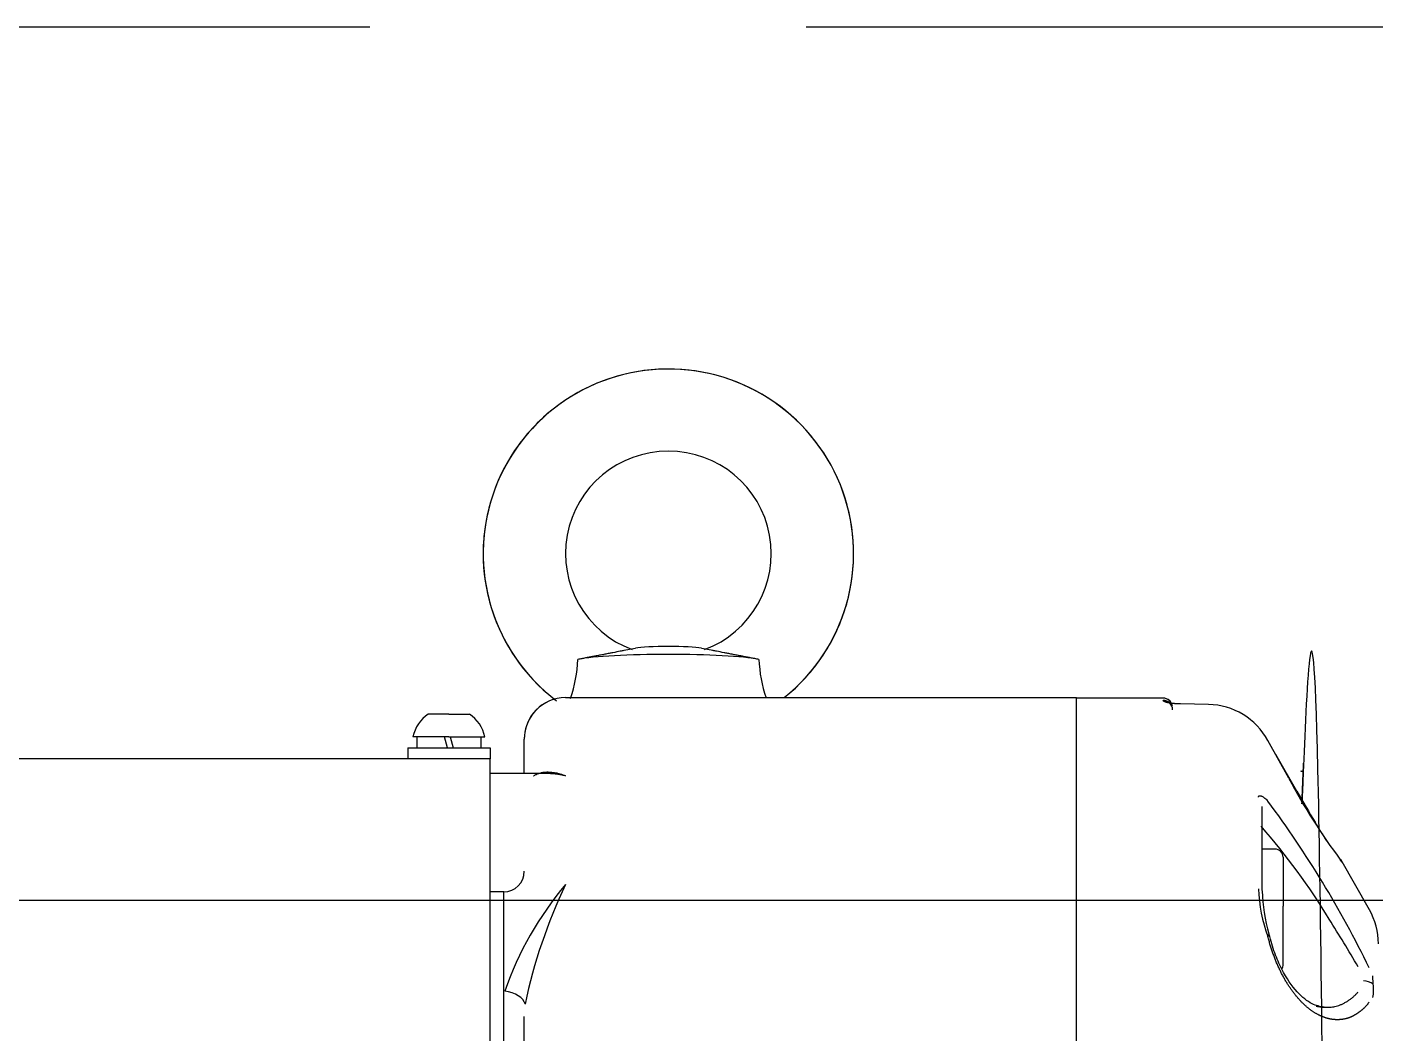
# Model space of a CAD drawing. Extents: x -1899985 to -450366, y 556196 to 2151267.
# Drawn here: x -1659188.9 to -1658880.1, y 574527.1 to 574757.5 of the extents above; entities that cross this region are included whole.
import ezdxf

# ---------------------------------------------------------------- set-up
doc = ezdxf.new("R2010")
doc.units = 0
doc.header["$LTSCALE"] = 1000
doc.header["$MEASUREMENT"] = 0
doc.linetypes.add('DASH', pattern=[0.35, 0.25, -0.1])
for name, color, linetype in [('A-LIN-V', 9, 'Continuous'), ('EWHS5T6M-3', 7, 'Continuous'), ('FHSGH10105-主梁-04', 7, 'Continuous')]:
    doc.layers.add(name, color=color, linetype=linetype)

# ---------------------------------------------------------------- blocks, each defined once
blk = doc.blocks.new('5555rrrrrrrrrrr')
blk.add_line((-1630963.08, 574638.91), (-1630963.08, 574638.79))
at = {"color": 6, "linetype": 'DASH'}
blk.add_lwpolyline([(-1626650, 568562.45), (-1636625, 568562.45), (-1636625, 574792.49), (-1626650, 574792.49)], close=True, dxfattribs=at)
at = {"layer": 'EWHS5T6M-3', "color": 7, "linetype": 'Continuous'}
for p, q in [((-1631064.14, 574650.2), (-1631066.8, 574649.69)), ((-1631046.35, 574649.69), (-1631049.01, 574650.2)), ((-1631080.15, 574638.91), (-1630963.08, 574638.91)), ((-1631030.03, 574638.91), (-1630963.08, 574638.91)), ((-1630963.08, 574620.99), (-1630963.08, 574638.91)), ((-1630943.28, 574638.79), (-1630963.08, 574638.79)), ((-1630943.28, 574638.79), (-1630963.08, 574638.79)), ((-1630963.08, 574620.99), (-1630963.08, 574638.52)), ((-1631106.86, 574635.13), (-1631111.58, 574635.13)), ((-1631110.49, 574635.14), (-1631110.49, 574635.13)), ((-1631106.86, 574635.13), (-1631102.15, 574635.13)), ((-1630932.86, 574637.36), (-1630939.26, 574637.46)), ((-1630932.86, 574637.36), (-1630939.26, 574637.46)), ((-1631106.86, 574629.95), (-1631115.11, 574629.95)), ((-1631114.17, 574629.95), (-1631114.17, 574627.43)), ((-1631107.18, 574627.43), (-1631107.85, 574629.95)), ((-1631106.86, 574629.95), (-1631098.61, 574629.95)), ((-1631106.55, 574629.95), (-1631105.87, 574627.43)), ((-1631099.55, 574629.95), (-1631099.55, 574627.43)), ((-1631089.58, 574621.52), (-1631089.58, 574629.41)), ((-1631089.58, 574621.52), (-1631089.58, 574629.41)), ((-1630914.46, 574620.44), (-1630919.25, 574629.1)), ((-1630914.46, 574620.44), (-1630919.25, 574629.1)), ((-1631116.29, 574627.43), (-1631097.43, 574627.43)), ((-1631116.29, 574627.43), (-1631116.29, 574624.92)), ((-1631097.43, 574627.43), (-1631097.43, 574624.92)), ((-1630912.63, 574617.49), (-1630917.46, 574625.86)), ((-1630912.63, 574617.49), (-1630917.46, 574625.86)), ((-1631097.43, 574624.92), (-1632012, 574624.92)), ((-1631097.43, 574624.92), (-1632012, 574624.92)), ((-1631097.43, 574583.28), (-1631097.43, 574624.92)), ((-1631097.43, 574621.52), (-1631097.43, 574624.92)), ((-1631084, 574621.52), (-1631097.43, 574621.52)), ((-1631089.58, 574621.52), (-1631097.43, 574621.52)), ((-1630963.08, 574596.09), (-1630963.08, 574620.99)), ((-1630963.08, 574596.09), (-1630963.08, 574620.99)), ((-1630920.56, 574594.73), (-1630920.56, 574614)), ((-1630917.66, 574604.23), (-1630920.56, 574604.23)), ((-1630915.78, 574602.35), (-1630915.78, 574591.16)), ((-1630902.28, 574601.27), (-1630902.6, 574601.72)), ((-1630902.28, 574601.27), (-1630902.6, 574601.72)), ((-1630896.01, 574590.35), (-1630902.59, 574601.83)), ((-1630896.01, 574590.35), (-1630902.59, 574601.83)), ((-1630963.08, 574447.86), (-1630963.08, 574596.09)), ((-1630963.08, 574447.05), (-1630963.08, 574596.09)), ((-1631094.29, 574594.43), (-1631097.43, 574594.43)), ((-1631094.29, 574427.38), (-1631094.29, 574594.43)), ((-1630915.78, 574577.83), (-1630915.78, 574591.16)), ((-1631097.43, 574545.15), (-1631097.43, 574583.28)), ((-1630895.14, 574573.33), (-1630895.23, 574575.18)), ((-1631089.58, 574445.75), (-1631089.58, 574565.9))]:
    blk.add_line(p, q, dxfattribs=at)
for centre, radius, start, end in [((-1631107.29, 574648.72), 29.99, 340.57, 357.9811), ((-1631005.93, 574648.7), 29.92, 181.9928, 199.1834), ((-1631080.11, 574629.45), 9.47, 90.2306, 180.2288), ((-1631080.11, 574629.45), 9.47, 105.7087, 180.2288), ((-1630943.28, 574636.59), 2.2, 11.0294, 90), ((-1630943.28, 574636.59), 2.2, 27.4618, 90), ((-1630943.26, 574636.11), 2.18, 0.4872, 90.479), ((-1631106.86, 574628.12), 8.45, 123.9117, 167.5145), ((-1631106.86, 574628.12), 8.45, 12.4855, 56.0883), ((-1630933.23, 574621.41), 15.95, 28.8089, 88.6773), ((-1630933.23, 574621.41), 15.95, 28.8089, 88.6773), ((-1630790.97, 574685.58), 139.62, 207.8147, 216.9144), ((-1630790.97, 574685.58), 139.62, 207.8147, 216.9144), ((-1631110.13, 574472.99), 238.02, 25.9154, 36.6875), ((-1631034.74, 574509.78), 151.4, 31.1783, 41.1797), ((-1630917.66, 574602.35), 1.89, 0, 90), ((-1631094.29, 574599.14), 4.71, 270, 0), ((-1631022.39, 574547.09), 75.74, 139.6913, 161.0512), ((-1630970.18, 574543.63), 121.84, 154.4985, 168.1022), ((-1630886.9, 574596.26), 34.53, 181.8555, 200.4386), ((-1630879.38, 574596.16), 41.23, 182.0863, 196.0099), ((-1630909.65, 574582.54), 15.71, 0, 29.8015), ((-1630909.65, 574582.54), 15.71, 0, 29.8015), ((-1631155.12, 574429.08), 296.24, 30.0121, 32.4783), ((-1630917.66, 574577.83), 1.89, 327.1231, 0), ((-1630897.41, 574570.21), 3.86, 53.9131, 88.9201), ((-1630904.29, 574572.03), 9.24, 348.7599, 8.0499)]:
    blk.add_arc(centre, radius, start, end, dxfattribs=at)
for centre, major_axis, ratio, start_param, end_param in [((-1631056.58, 574671.89), (42.43, 0), 0.996195, -0.894844, 4.049918), ((-1631056.58, 574671.89), (42.43, 0), 0.996195, -0.894844, 4.064252), ((-1631056.58, 574671.89), (23.57, 0), 0.996195, -1.211117, 4.35271), ((-1631056.58, 574649.91), (-8.3, 0), 0.087156, 4.712389, 5.858974), ((-1631056.58, 574649.91), (-8.3, 0), 0.087156, 3.565804, 4.712389), ((-1631056.58, 574646.84), (-22.79, 0), 0.087156, 4.712389, 5.856982), ((-1631056.58, 574646.84), (-22.79, 0), 0.087156, 3.567796, 4.712389), ((-1631094.03, 574568.93), (4.64, -0.82), 0.579645, 0.23379, 1.672671)]:
    blk.add_ellipse(centre, major_axis=major_axis, ratio=ratio, start_param=start_param, end_param=end_param, dxfattribs=at)
for points, degree, knots in [([(-1630911.72, 574401.29), (-1630910.71, 574401.22), (-1630909.71, 574400.81), (-1630908.72, 574400.39), (-1630907.77, 574399.64), (-1630906.82, 574398.9), (-1630905.96, 574397.84), (-1630905.1, 574396.79), (-1630904.37, 574395.48), (-1630903.64, 574394.17), (-1630903.06, 574392.65), (-1630902.48, 574391.14), (-1630902.08, 574389.47), (-1630901.68, 574387.81), (-1630901.48, 574386.07), (-1630901.28, 574384.34), (-1630901.28, 574382.59), (-1630901.28, 574380.85), (-1630901.48, 574379.18), (-1630901.68, 574377.5), (-1630902.08, 574375.96), (-1630902.48, 574374.42), (-1630903.06, 574373.07), (-1630903.64, 574371.73), (-1630904.37, 574370.64), (-1630905.1, 574369.55), (-1630905.96, 574368.76), (-1630906.82, 574622.97), (-1630907.77, 574622.5), (-1630908.71, 574622.04), (-1630909.71, 574621.93), (-1630910.71, 574621.82), (-1630911.72, 574622.06)], 2, [0, 0, 0, 0.0625, 0.0625, 0.125, 0.125, 0.1875, 0.1875, 0.25, 0.25, 0.3125, 0.3125, 0.375, 0.375, 0.4375, 0.4375, 0.5, 0.5, 0.5625, 0.5625, 0.625, 0.625, 0.6875, 0.6875, 0.75, 0.75, 0.8125, 0.8125, 0.875, 0.875, 0.9375, 0.9375, 1, 1, 1]), ([(-1631066.7, 574649.71), (-1631066.74, 574649.7), (-1631067.03, 574649.65), (-1631067.83, 574649.49), (-1631068.97, 574649.26), (-1631070.19, 574649.03), (-1631071.12, 574648.85), (-1631072.12, 574648.65), (-1631073.05, 574648.48), (-1631073.93, 574648.31), (-1631074.74, 574648.15), (-1631075.58, 574647.99), (-1631076.44, 574647.83), (-1631077.03, 574647.72), (-1631077.32, 574647.66)], 3, [0.2991535, 0.2991535, 0.2991535, 0.2991535, 0.3094943, 0.3759967, 0.5011338, 0.5596756, 0.6253853, 0.6856136, 0.7502717, 0.7981934, 0.8470118, 0.8968364, 0.9477883, 1, 1, 1, 1]), ([(-1631035.83, 574647.66), (-1631035.99, 574647.69), (-1631036.32, 574647.75), (-1631036.81, 574647.85), (-1631037.29, 574647.94), (-1631037.76, 574648.03), (-1631038.23, 574648.12), (-1631038.69, 574648.21), (-1631039.13, 574648.29), (-1631039.58, 574648.38), (-1631040.22, 574648.5), (-1631041.03, 574648.65), (-1631042.03, 574648.85), (-1631042.96, 574649.03), (-1631044.17, 574649.26), (-1631045.31, 574649.49), (-1631046.12, 574649.65), (-1631046.41, 574649.7), (-1631046.45, 574649.71)], 3, [0, 0, 0, 0, 0.0291535, 0.0579, 0.0862636, 0.114267, 0.1419322, 0.1692799, 0.1963296, 0.2231, 0.2496083, 0.3142608, 0.3745184, 0.4399871, 0.4983658, 0.6233073, 0.6899846, 0.7009324, 0.7009324, 0.7009324, 0.7009324]), ([(-1630939.26, 574637.46), (-1630939.67, 574637.47), (-1630940.06, 574637.49), (-1630940.45, 574637.51), (-1630940.82, 574637.55), (-1630941.19, 574637.58), (-1630941.52, 574637.63), (-1630941.84, 574637.67), (-1630942.12, 574637.73), (-1630942.4, 574637.79), (-1630942.61, 574637.85), (-1630942.83, 574637.92), (-1630942.98, 574637.99), (-1630943.12, 574638.06), (-1630943.2, 574638.14), (-1630943.28, 574638.21), (-1630943.28, 574638.29)], 2, [0, 0, 0, 0.125, 0.125, 0.25, 0.25, 0.375, 0.375, 0.5, 0.5, 0.625, 0.625, 0.75, 0.75, 0.875, 0.875, 1, 1, 1]), ([(-1630939.26, 574637.46), (-1630939.67, 574637.47), (-1630940.06, 574637.49), (-1630940.45, 574637.51), (-1630940.82, 574637.55), (-1630941.08, 574637.57), (-1630941.32, 574637.6)], 2, [0, 0, 0, 0.125, 0.125, 0.25, 0.25, 0.3390193, 0.3390193, 0.3390193]), ([(-1631087.44, 574620.99), (-1631087.44, 574620.99), (-1631087.36, 574621.04), (-1631087.2, 574621.14), (-1631086.94, 574621.28), (-1631086.68, 574621.4), (-1631086.4, 574621.51), (-1631086.11, 574621.61), (-1631085.78, 574621.7), (-1631085.42, 574621.78), (-1631085.02, 574621.84), (-1631084.57, 574621.88), (-1631084.08, 574621.89), (-1631083.54, 574621.87), (-1631082.95, 574621.81), (-1631082.31, 574621.7), (-1631081.63, 574621.53), (-1631080.9, 574621.3), (-1631080.4, 574621.1), (-1631080.15, 574620.99)], 3, [0.3697018, 0.3697018, 0.3697018, 0.3697018, 0.3698202, 0.3948705, 0.42041, 0.4464403, 0.4729628, 0.4999791, 0.5295356, 0.5622689, 0.5981805, 0.6372718, 0.6795436, 0.7249968, 0.7736319, 0.8254494, 0.8804497, 0.9386332, 1, 1, 1, 1]), ([(-1631080.15, 574620.99), (-1631080.31, 574621.03), (-1631080.64, 574621.11), (-1631081.12, 574621.21), (-1631081.57, 574621.29), (-1631082, 574621.36), (-1631082.41, 574621.41), (-1631082.79, 574621.45), (-1631083.16, 574621.48), (-1631083.49, 574621.5), (-1631083.81, 574621.51), (-1631084.03, 574621.52), (-1631084.14, 574621.52), (-1631084.15, 574621.52)], 3, [0, 0, 0, 0, 0.0263006, 0.0514237, 0.0753694, 0.0981375, 0.1197282, 0.1401415, 0.1593774, 0.1774359, 0.1943171, 0.2100211, 0.2121854, 0.2121854, 0.2121854, 0.2121854]), ([(-1630921.41, 574616.12), (-1630921.41, 574616.15), (-1630921.4, 574616.21), (-1630921.38, 574616.28), (-1630921.35, 574616.34), (-1630921.31, 574616.39), (-1630921.26, 574616.42), (-1630921.2, 574616.45), (-1630921.12, 574616.46), (-1630921.04, 574616.46), (-1630920.95, 574616.45), (-1630920.85, 574616.42), (-1630920.7, 574616.37), (-1630920.5, 574616.27), (-1630920.23, 574616.1), (-1630919.92, 574615.86), (-1630919.59, 574615.57), (-1630919.37, 574615.32), (-1630919.25, 574615.19)], 3, [0, 0, 0, 0, 0.044827, 0.089649, 0.134508, 0.179451, 0.224519, 0.269756, 0.315205, 0.360909, 0.406908, 0.453243, 0.499955, 0.591439, 0.686942, 0.786723, 0.891009, 1, 1, 1, 1]), ([(-1630912.63, 574617.48), (-1630911.21, 574615.02), (-1630909.78, 574612.59), (-1630907.52, 574608.82), (-1630906.64, 574607.38), (-1630905.85, 574606.12)], 3, [0, 0, 0, 0, 0.25, 0.25, 0.4283899, 0.4283899, 0.4283899, 0.4283899]), ([(-1630912.63, 574617.48), (-1630911.21, 574615.02), (-1630909.78, 574612.59), (-1630907.52, 574608.82), (-1630906.64, 574607.38), (-1630905.85, 574606.12)], 3, [0, 0, 0, 0, 0.25, 0.25, 0.4283899, 0.4283899, 0.4283899, 0.4283899]), ([(-1630919.02, 574584.79), (-1630918.95, 574584.74), (-1630918.92, 574584.68), (-1630918.93, 574584.49), (-1630919.07, 574584.34), (-1630919.25, 574584.2)], 3, [0.6278283, 0.6278283, 0.6278283, 0.6278283, 0.7554749, 0.7554749, 1, 1, 1, 1]), ([(-1630896.04, 574569.21), (-1630897.28, 574567.58), (-1630898.78, 574566.58), (-1630900.27, 574565.58), (-1630901.93, 574565.28), (-1630903.59, 574564.98), (-1630905.32, 574565.39), (-1630907.05, 574565.8), (-1630908.76, 574566.9), (-1630910.46, 574568), (-1630912.04, 574569.73), (-1630913.62, 574571.46), (-1630914.99, 574573.72), (-1630916.36, 574575.97), (-1630917.44, 574578.63), (-1630918.52, 574581.29), (-1630919.25, 574584.2)], 2, [0, 0, 0, 0.125, 0.125, 0.25, 0.25, 0.375, 0.375, 0.5, 0.5, 0.625, 0.625, 0.75, 0.75, 0.875, 0.875, 1, 1, 1]), ([(-1630906.35, 574568.01), (-1630907.36, 574568.18), (-1630909.23, 574568.57), (-1630912.72, 574571.34), (-1630915.62, 574575.55), (-1630917.79, 574580.44), (-1630918.56, 574583.15), (-1630919.01, 574584.78)], 3, [0, 0, 0, 0, 0.20239, 0.441275, 0.70926, 0.852292, 1, 1, 1, 1]), ([(-1630908.19, 574568.28), (-1630907.82, 574568.19), (-1630907.02, 574568.04), (-1630905.79, 574567.96), (-1630904.72, 574568.05), (-1630903.9, 574568.19), (-1630903.32, 574568.34), (-1630902.72, 574568.54), (-1630902.09, 574568.81), (-1630901.44, 574569.15), (-1630900.8, 574569.55), (-1630900.19, 574569.99), (-1630899.63, 574570.46), (-1630899.1, 574570.96), (-1630898.76, 574571.32), (-1630898.6, 574571.5)], 3, [0.6081582, 0.6081582, 0.6081582, 0.6081582, 0.6495039, 0.6996717, 0.7500026, 0.7714521, 0.794378, 0.8187894, 0.8446945, 0.8721015, 0.9010181, 0.9268597, 0.9519691, 0.9763484, 1, 1, 1, 1])]:
    blk.add_open_spline(points, degree=degree, knots=knots, dxfattribs=at)
at = {"layer": 'FHSGH10105-主梁-04', "color": 7, "linetype": 'Continuous'}
blk.add_line((-1626775.25, 574592.49), (-1636490.71, 574592.49), dxfattribs=at)

msp = doc.modelspace()

# ---------------------------------------------------------------- block references
at = {"layer": 'A-LIN-V'}
msp.add_blockref('5555rrrrrrrrrrr', (-27985.4, -35.04), dxfattribs=at)

doc.saveas('drawing.dxf')
